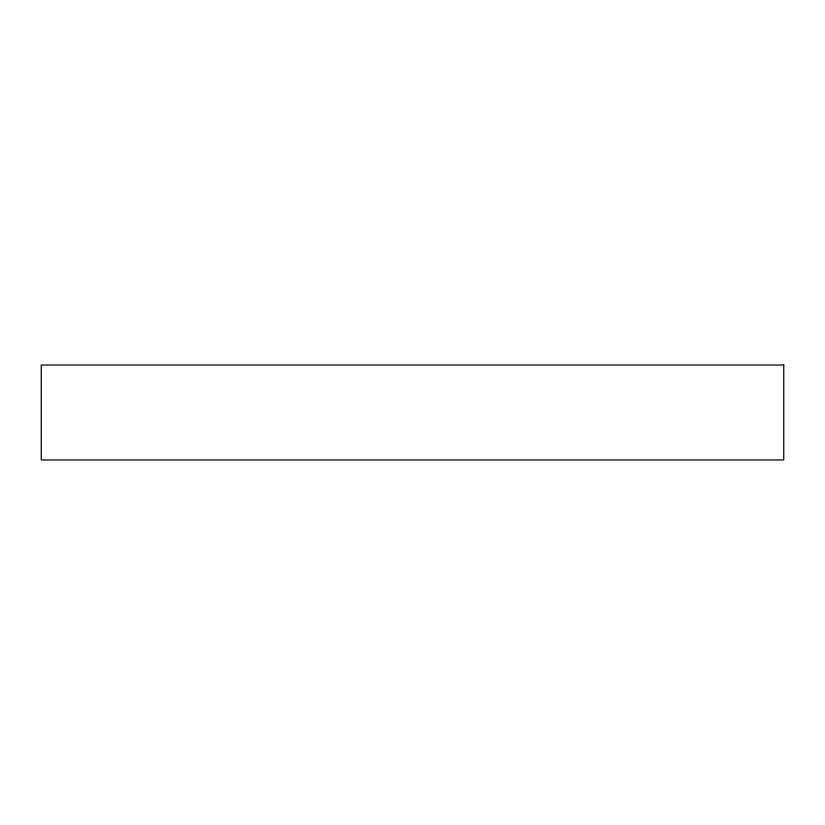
<?xml version="1.0" encoding="UTF-8"?>
<svg xmlns="http://www.w3.org/2000/svg" width="825" height="825" viewBox="0 0 825 825"><rect width="100%" height="100%" fill="white"/><g stroke="black" fill="none" stroke-linecap="round" stroke-linejoin="round"><path stroke-width="1.24" d="M783.75 365.032L41.25 365.032L41.25 459.968L783.75 459.968L783.75 365.032"/></g></svg>
